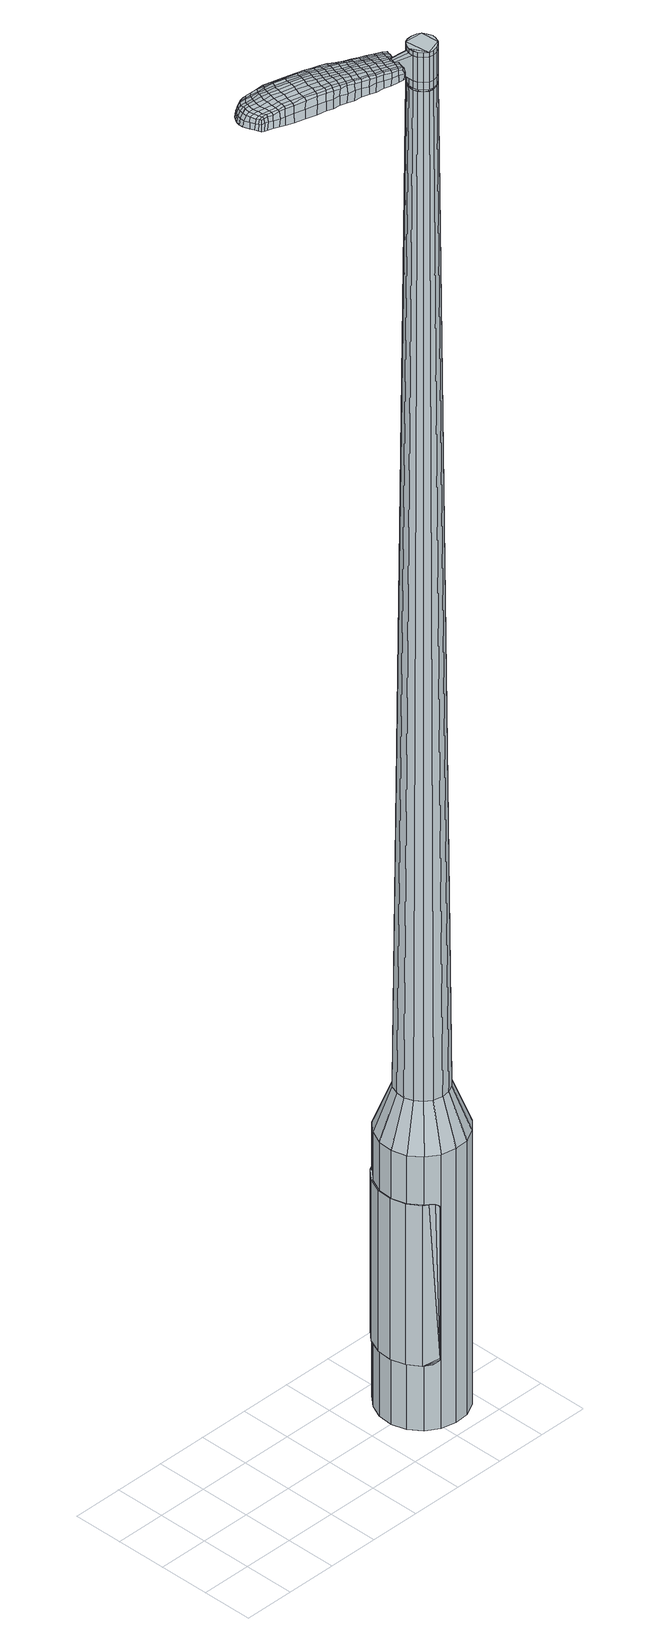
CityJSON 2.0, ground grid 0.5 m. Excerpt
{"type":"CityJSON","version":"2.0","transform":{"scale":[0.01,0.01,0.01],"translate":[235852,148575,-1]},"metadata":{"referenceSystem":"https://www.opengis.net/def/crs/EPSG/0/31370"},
"CityObjects":{
"object1":{"type":"GenericCityObject","attributes":{"cluster":140,"mean_distance_to_centroid":0.111,"new_centroid_x":235854.67,"new_centroid_y":148575.56,"mean_distance_to_camera":7.48,"H1":14.93,"H2":27.32,"Z_final":110.87,"cluster2":-1,"proj_x":235855.59,"proj_y":148571.77,"id_line":62828,"bearing_l":76.35,"distance":3.91,"orientation":"left","G_obj":166.35},"geometry":[{"type":"MultiSurface","lod":"2","boundaries":[[[0,1,2,3]],[[1,4,5,2]],[[4,6,7,5]],[[6,8,9,7]],[[8,10,11,9]],[[10,12,13,11]],[[12,14,15,13]],[[14,16,17,15]],[[16,18,19,17]],[[18,20,21,19]],[[20,22,23,21]],[[22,24,25,23]],[[24,26,27,25]],[[26,28,29,27]],[[28,30,31,29]],[[30,32,33,31]],[[32,34,35,33]],[[34,0,3,35]],[[36,37,38,39]],[[38,40,41,42]],[[41,43,42]],[[42,44,45,46]],[[45,47,46]],[[46,48,49,50]],[[49,51,50]],[[42,46,50,38]],[[50,52,39,38]],[[53,36,39]],[[2,5,7,35]],[[7,9,11,15]],[[11,13,15]],[[15,17,19,23]],[[19,21,23]],[[23,25,27,31]],[[27,29,31]],[[15,23,31,7]],[[31,33,35,7]],[[3,2,35]],[[1,0,54,55]],[[0,34,56,54]],[[34,32,57,56]],[[32,30,58,57]],[[30,28,59,58]],[[28,26,60,59]],[[26,24,61,60]],[[24,22,62,61]],[[22,20,63,62]],[[20,18,64,63]],[[18,16,65,64]],[[16,14,66,65]],[[14,12,67,66]],[[12,10,68,67]],[[10,8,69,68]],[[8,6,70,69]],[[6,4,71,70]],[[4,1,55,71]],[[55,54,72,73]],[[54,56,74,72]],[[56,57,75,74]],[[57,58,76,75]],[[58,59,77,76]],[[59,60,78,77]],[[60,61,79,78]],[[61,62,80,79]],[[62,63,81,80]],[[63,64,82,81]],[[64,65,83,82]],[[65,66,84,83]],[[66,67,85,84]],[[67,68,86,85]],[[68,69,87,86]],[[69,70,88,87]],[[70,71,89,88]],[[71,55,73,89]],[[90,91,92,93]],[[74,94,91,90]],[[95,96,94,74]],[[76,97,96,95]],[[98,99,97,76]],[[100,101,99,98]],[[79,102,101,100]],[[80,103,102,79]],[[104,105,103,80]],[[82,106,105,104]],[[107,108,106,82]],[[109,110,108,107]],[[111,112,110,109]],[[113,114,112,111]],[[87,115,114,113]],[[116,117,115,87]],[[118,119,117,116]],[[93,92,119,118]],[[120,121,122,123]],[[124,120,123,125]],[[126,124,125,127]],[[128,126,127,129]],[[130,128,129,131]],[[132,130,131,133]],[[134,132,133,135]],[[136,134,135,137]],[[138,136,137,139]],[[140,138,139,141]],[[142,140,141,143]],[[144,142,143,145]],[[146,144,145,147]],[[148,146,147,149]],[[150,148,149,151]],[[152,150,151,153]],[[73,72,90,93]],[[72,74,90]],[[75,95,74]],[[75,76,95]],[[77,98,76]],[[77,78,100,98]],[[78,79,100]],[[81,104,80]],[[81,82,104]],[[83,107,82]],[[83,84,109,107]],[[84,85,111,109]],[[85,86,113,111]],[[86,87,113]],[[88,116,87]],[[88,89,118,116]],[[89,73,93,118]],[[154,155,92,91]],[[155,156,119,92]],[[156,157,117,119]],[[157,115,117]],[[158,114,115]],[[158,159,112,114]],[[159,160,110,112]],[[160,161,108,110]],[[161,106,108]],[[162,105,106]],[[162,103,105]],[[163,101,102]],[[163,164,99,101]],[[164,97,99]],[[165,96,97]],[[165,94,96]],[[154,91,94]],[[39,52,152,166]],[[155,154,167,153]],[[53,39,166,121]],[[154,94,122,167]],[[36,53,121,120]],[[94,165,123,122]],[[37,36,120,124]],[[165,97,125,123]],[[38,37,124,126]],[[97,164,127,125]],[[40,38,126,128]],[[164,163,129,127]],[[41,40,128,130]],[[163,102,131,129]],[[43,41,130,132]],[[102,103,133,131]],[[42,43,132,134]],[[103,162,135,133]],[[44,42,134,136]],[[162,106,137,135]],[[45,44,136,138]],[[106,161,139,137]],[[47,45,138,140]],[[161,160,141,139]],[[46,47,140,142]],[[160,159,143,141]],[[48,46,142,144]],[[159,158,145,143]],[[49,48,144,146]],[[158,115,147,145]],[[51,49,146,148]],[[115,157,149,147]],[[50,51,148,150]],[[157,156,151,149]],[[52,50,150,152]],[[156,155,153,151]],[[152,153,168,169]],[[153,167,170,168]],[[167,122,171,170]],[[122,121,172,171]],[[121,166,173,172]],[[166,152,169,173]],[[174,175,176,177]],[[178,174,177,179]],[[174,178,180,181]],[[175,174,181,182]],[[183,184,185,186]],[[187,183,186,188]],[[183,187,189,190]],[[184,183,190,191]],[[192,193,194,195]],[[196,192,195,197]],[[192,196,198,199]],[[193,192,199,200]],[[201,202,203,204]],[[205,201,204,206]],[[201,205,207,208]],[[202,201,208,209]],[[210,211,212,213]],[[214,210,213,215]],[[210,214,216,217]],[[211,210,217,218]],[[219,220,221,222]],[[223,219,222,224]],[[219,223,225,226]],[[220,219,226,227]],[[228,229,230,231]],[[220,228,231,221]],[[228,220,227,232]],[[229,228,232,233]],[[234,235,236,237]],[[229,234,237,230]],[[234,229,233,238]],[[235,234,238,239]],[[240,178,179,241]],[[235,240,241,236]],[[240,235,239,242]],[[178,240,242,180]],[[243,244,245,246]],[[247,243,246,248]],[[243,247,249,250]],[[244,243,250,251]],[[252,253,254,255]],[[244,252,255,245]],[[252,244,251,256]],[[253,252,256,257]],[[258,259,260,261]],[[253,258,261,254]],[[258,253,257,262]],[[259,258,262,263]],[[264,265,266,267]],[[259,264,267,260]],[[264,259,263,268]],[[265,264,268,269]],[[270,175,182,271]],[[265,270,271,266]],[[270,265,269,272]],[[175,270,272,176]],[[273,274,275,276]],[[277,273,276,278]],[[273,277,279,280]],[[274,273,280,281]],[[282,283,284,285]],[[274,282,285,275]],[[282,274,281,286]],[[283,282,286,287]],[[288,289,290,291]],[[283,288,291,284]],[[288,283,287,292]],[[289,288,292,293]],[[294,187,188,295]],[[289,294,295,290]],[[294,289,293,296]],[[187,294,296,189]],[[297,298,299,300]],[[301,297,300,302]],[[297,301,303,304]],[[298,297,304,305]],[[306,307,308,309]],[[298,306,309,299]],[[306,298,305,310]],[[307,306,310,311]],[[312,313,314,315]],[[307,312,315,308]],[[312,307,311,316]],[[313,312,316,317]],[[318,319,320,321]],[[313,318,321,314]],[[318,313,317,322]],[[319,318,322,323]],[[324,184,191,325]],[[319,324,325,320]],[[324,319,323,326]],[[184,324,326,185]],[[327,213,212,328]],[[329,327,328,330]],[[327,329,331,332]],[[213,327,332,215]],[[333,329,330,334]],[[335,333,334,336]],[[333,335,337,338]],[[329,333,338,331]],[[339,335,336,340]],[[341,339,340,342]],[[339,341,343,344]],[[335,339,344,337]],[[345,341,342,346]],[[347,345,346,348]],[[345,347,349,350]],[[341,345,350,343]],[[351,347,348,352]],[[202,351,352,203]],[[351,202,209,353]],[[347,351,353,349]],[[354,355,200,199]],[[356,354,199,198]],[[354,356,357,358]],[[355,354,358,359]],[[360,361,359,358]],[[362,360,358,357]],[[360,362,363,364]],[[361,360,364,365]],[[366,367,365,364]],[[368,366,364,363]],[[366,368,369,370]],[[367,366,370,371]],[[372,373,371,370]],[[374,372,370,369]],[[372,374,207,205]],[[373,372,205,206]],[[375,376,377,378]],[[277,375,378,279]],[[375,277,278,379]],[[376,375,379,380]],[[381,196,197,382]],[[376,381,382,377]],[[381,376,380,383]],[[196,381,383,198]],[[384,385,386,387]],[[223,384,387,225]],[[384,223,224,388]],[[385,384,388,389]],[[390,391,392,393]],[[385,390,393,386]],[[390,385,389,394]],[[391,390,394,395]],[[396,193,200,397]],[[391,396,397,392]],[[396,391,395,398]],[[193,396,398,194]],[[399,400,401,402]],[[181,399,402,182]],[[399,181,180,403]],[[400,399,403,404]],[[405,406,407,408]],[[400,405,408,401]],[[405,400,404,409]],[[406,405,409,410]],[[411,204,203,412]],[[406,411,412,407]],[[411,406,410,413]],[[204,411,413,206]],[[414,415,416,417]],[[186,414,417,188]],[[414,186,185,418]],[[415,414,418,419]],[[420,208,207,421]],[[415,420,421,416]],[[420,415,419,422]],[[208,420,422,209]],[[423,424,425,426]],[[301,423,426,303]],[[423,301,302,427]],[[424,423,427,428]],[[429,214,215,430]],[[424,429,430,425]],[[429,424,428,431]],[[214,429,431,216]],[[432,433,434,435]],[[247,432,435,249]],[[432,247,248,436]],[[433,432,436,437]],[[438,439,440,441]],[[433,438,441,434]],[[438,433,437,442]],[[439,438,442,443]],[[444,211,218,445]],[[439,444,445,440]],[[444,439,443,446]],[[211,444,446,212]],[[447,448,437,436]],[[246,447,436,248]],[[447,246,245,449]],[[448,447,449,450]],[[451,452,443,442]],[[448,451,442,437]],[[451,448,450,453]],[[452,451,453,454]],[[455,328,212,446]],[[452,455,446,443]],[[455,452,454,456]],[[328,455,456,330]],[[457,458,459,460]],[[304,457,460,305]],[[457,304,303,426]],[[458,457,426,425]],[[461,332,331,462]],[[458,461,462,459]],[[461,458,425,430]],[[332,461,430,215]],[[463,464,450,449]],[[255,463,449,245]],[[463,255,254,465]],[[464,463,465,466]],[[467,468,454,453]],[[464,467,453,450]],[[467,464,466,469]],[[468,467,469,470]],[[471,334,330,456]],[[468,471,456,454]],[[471,468,470,472]],[[334,471,472,336]],[[473,474,475,476]],[[310,473,476,311]],[[473,310,305,460]],[[474,473,460,459]],[[477,338,337,478]],[[474,477,478,475]],[[477,474,459,462]],[[338,477,462,331]],[[479,480,466,465]],[[261,479,465,254]],[[479,261,260,481]],[[480,479,481,482]],[[483,484,470,469]],[[480,483,469,466]],[[483,480,482,485]],[[484,483,485,486]],[[487,340,336,472]],[[484,487,472,470]],[[487,484,486,488]],[[340,487,488,342]],[[489,490,491,492]],[[316,489,492,317]],[[489,316,311,476]],[[490,489,476,475]],[[493,344,343,494]],[[490,493,494,491]],[[493,490,475,478]],[[344,493,478,337]],[[495,496,482,481]],[[267,495,481,260]],[[495,267,266,497]],[[496,495,497,498]],[[499,500,486,485]],[[496,499,485,482]],[[499,496,498,501]],[[500,499,501,502]],[[503,346,342,488]],[[500,503,488,486]],[[503,500,502,504]],[[346,503,504,348]],[[505,506,507,508]],[[322,505,508,323]],[[505,322,317,492]],[[506,505,492,491]],[[509,350,349,510]],[[506,509,510,507]],[[509,506,491,494]],[[350,509,494,343]],[[511,512,498,497]],[[271,511,497,266]],[[511,271,182,402]],[[512,511,402,401]],[[513,514,502,501]],[[512,513,501,498]],[[513,512,401,408]],[[514,513,408,407]],[[515,352,348,504]],[[514,515,504,502]],[[515,514,407,412]],[[352,515,412,203]],[[516,517,419,418]],[[326,516,418,185]],[[516,326,323,508]],[[517,516,508,507]],[[518,353,209,422]],[[517,518,422,419]],[[518,517,507,510]],[[353,518,510,349]],[[519,520,380,379]],[[276,519,379,278]],[[519,276,275,521]],[[520,519,521,522]],[[523,356,198,383]],[[520,523,383,380]],[[523,520,522,524]],[[356,523,524,357]],[[525,526,527,528]],[[226,525,528,227]],[[525,226,225,387]],[[526,525,387,386]],[[529,530,531,532]],[[526,529,532,527]],[[529,526,386,393]],[[530,529,393,392]],[[533,355,359,534]],[[530,533,534,531]],[[533,530,392,397]],[[355,533,397,200]],[[535,536,522,521]],[[285,535,521,275]],[[535,285,284,537]],[[536,535,537,538]],[[539,362,357,524]],[[536,539,524,522]],[[539,536,538,540]],[[362,539,540,363]],[[541,542,543,544]],[[232,541,544,233]],[[541,232,227,528]],[[542,541,528,527]],[[545,546,547,548]],[[542,545,548,543]],[[545,542,527,532]],[[546,545,532,531]],[[549,361,365,550]],[[546,549,550,547]],[[549,546,531,534]],[[361,549,534,359]],[[551,552,538,537]],[[291,551,537,284]],[[551,291,290,553]],[[552,551,553,554]],[[555,368,363,540]],[[552,555,540,538]],[[555,552,554,556]],[[368,555,556,369]],[[557,558,559,560]],[[238,557,560,239]],[[557,238,233,544]],[[558,557,544,543]],[[561,562,563,564]],[[558,561,564,559]],[[561,558,543,548]],[[562,561,548,547]],[[565,367,371,566]],[[562,565,566,563]],[[565,562,547,550]],[[367,565,550,365]],[[567,568,554,553]],[[295,567,553,290]],[[567,295,188,417]],[[568,567,417,416]],[[569,374,369,556]],[[568,569,556,554]],[[569,568,416,421]],[[374,569,421,207]],[[570,571,404,403]],[[242,570,403,180]],[[570,242,239,560]],[[571,570,560,559]],[[572,573,410,409]],[[571,572,409,404]],[[572,571,559,564]],[[573,572,564,563]],[[574,373,206,413]],[[573,574,413,410]],[[574,573,563,566]],[[373,574,566,371]],[[575,576,577,578]],[[578,577,579,580]],[[581,579,577,582]],[[582,577,576,583]],[[584,585,586,587]],[[587,586,588,589]],[[590,588,586,591]],[[591,586,585,592]],[[593,594,595,596]],[[596,595,597,598]],[[599,597,595,600]],[[600,595,594,601]],[[602,603,604,605]],[[605,604,606,607]],[[608,606,604,609]],[[609,604,603,610]],[[611,612,613,614]],[[614,613,615,616]],[[617,615,613,618]],[[618,613,612,619]],[[620,621,622,623]],[[623,622,624,625]],[[626,624,622,627]],[[627,622,621,628]],[[629,630,631,632]],[[632,631,621,620]],[[628,621,631,633]],[[633,631,630,634]],[[635,636,637,638]],[[638,637,630,629]],[[634,630,637,639]],[[639,637,636,640]],[[580,579,641,642]],[[642,641,636,635]],[[640,636,641,643]],[[643,641,579,581]],[[644,645,646,647]],[[647,646,648,649]],[[650,648,646,651]],[[651,646,645,652]],[[653,654,655,656]],[[656,655,645,644]],[[652,645,655,657]],[[657,655,654,658]],[[659,660,661,662]],[[662,661,654,653]],[[658,654,661,663]],[[663,661,660,664]],[[665,666,667,668]],[[668,667,660,659]],[[664,660,667,669]],[[669,667,666,670]],[[583,576,671,672]],[[672,671,666,665]],[[670,666,671,673]],[[673,671,576,575]],[[674,675,676,677]],[[677,676,678,679]],[[680,678,676,681]],[[681,676,675,682]],[[683,684,685,686]],[[686,685,675,674]],[[682,675,685,687]],[[687,685,684,688]],[[689,690,691,692]],[[692,691,684,683]],[[688,684,691,693]],[[693,691,690,694]],[[589,588,695,696]],[[696,695,690,689]],[[694,690,695,697]],[[697,695,588,590]],[[698,699,700,701]],[[701,700,702,703]],[[704,702,700,705]],[[705,700,699,706]],[[707,708,709,710]],[[710,709,699,698]],[[706,699,709,711]],[[711,709,708,712]],[[713,714,715,716]],[[716,715,708,707]],[[712,708,715,717]],[[717,715,714,718]],[[719,720,721,722]],[[722,721,714,713]],[[718,714,721,723]],[[723,721,720,724]],[[592,585,725,726]],[[726,725,720,719]],[[724,720,725,727]],[[727,725,585,584]],[[611,614,728,729]],[[729,728,730,731]],[[732,730,728,172]],[[172,728,614,616]],[[731,730,733,734]],[[734,733,735,736]],[[737,735,733,738]],[[738,733,730,732]],[[736,735,739,740]],[[740,739,741,742]],[[743,741,739,744]],[[744,739,735,737]],[[742,741,745,746]],[[746,745,747,748]],[[749,747,745,750]],[[750,745,741,743]],[[748,747,751,752]],[[752,751,603,602]],[[610,603,751,753]],[[753,751,747,749]],[[601,754,755,600]],[[600,755,756,599]],[[757,756,755,758]],[[758,755,754,759]],[[759,760,761,758]],[[758,761,762,757]],[[763,762,761,764]],[[764,761,760,765]],[[765,766,767,764]],[[764,767,768,763]],[[769,768,767,770]],[[770,767,766,771]],[[771,772,773,770]],[[770,773,774,769]],[[608,774,773,606]],[[606,773,772,607]],[[775,776,777,778]],[[778,777,678,680]],[[679,678,777,779]],[[779,777,776,780]],[[598,597,781,782]],[[782,781,776,775]],[[780,776,781,783]],[[783,781,597,599]],[[784,785,786,787]],[[787,786,624,626]],[[625,624,786,788]],[[788,786,785,789]],[[790,791,792,793]],[[793,792,785,784]],[[789,785,792,794]],[[794,792,791,795]],[[601,594,796,797]],[[797,796,791,790]],[[795,791,796,798]],[[798,796,594,593]],[[799,800,801,802]],[[802,801,582,583]],[[581,582,801,803]],[[803,801,800,804]],[[805,806,807,808]],[[808,807,800,799]],[[804,800,807,809]],[[809,807,806,810]],[[602,605,811,812]],[[812,811,806,805]],[[810,806,811,813]],[[813,811,605,607]],[[814,815,816,817]],[[817,816,587,589]],[[584,587,816,818]],[[818,816,815,819]],[[608,609,820,821]],[[821,820,815,814]],[[819,815,820,822]],[[822,820,609,610]],[[823,824,825,826]],[[826,825,702,704]],[[703,702,825,827]],[[827,825,824,828]],[[616,615,829,830]],[[830,829,824,823]],[[828,824,829,831]],[[831,829,615,617]],[[832,833,648,650]],[[649,648,833,834]],[[834,833,835]],[[836,837,838,839]],[[839,838,833,832]],[[835,833,838,840]],[[840,838,837,841]],[[619,612,842,843]],[[843,842,837,836]],[[841,837,842,844]],[[844,842,612,611]],[[835,845,846,834]],[[834,846,647,649]],[[644,647,846,847]],[[847,846,845,848]],[[841,849,850,840]],[[840,850,845,835]],[[848,845,850,851]],[[851,850,849,852]],[[611,729,853,844]],[[844,853,849,841]],[[852,849,853,854]],[[854,853,729,731]],[[855,856,857,858]],[[858,857,705,706]],[[704,705,857,826]],[[826,857,856,823]],[[732,172,859,860]],[[860,859,856,855]],[[823,856,859,830]],[[830,859,172,616]],[[848,861,862,847]],[[847,862,656,644]],[[653,656,862,863]],[[863,862,861,864]],[[852,865,866,851]],[[851,866,861,848]],[[864,861,866,867]],[[867,866,865,868]],[[731,734,869,854]],[[854,869,865,852]],[[868,865,869,870]],[[870,869,734,736]],[[871,872,873,874]],[[874,873,711,712]],[[706,711,873,858]],[[858,873,872,855]],[[737,738,875,876]],[[876,875,872,871]],[[855,872,875,860]],[[860,875,738,732]],[[864,877,878,863]],[[863,878,662,653]],[[659,662,878,879]],[[879,878,877,880]],[[868,881,882,867]],[[867,882,877,864]],[[880,877,882,883]],[[883,882,881,884]],[[736,740,885,870]],[[870,885,881,868]],[[884,881,885,886]],[[886,885,740,742]],[[887,888,889,890]],[[890,889,717,718]],[[712,717,889,874]],[[874,889,888,871]],[[743,744,891,892]],[[892,891,888,887]],[[871,888,891,876]],[[876,891,744,737]],[[880,893,894,879]],[[879,894,668,659]],[[665,668,894,895]],[[895,894,893,896]],[[884,897,898,883]],[[883,898,893,880]],[[896,893,898,899]],[[899,898,897,900]],[[742,746,901,886]],[[886,901,897,884]],[[900,897,901,902]],[[902,901,746,748]],[[903,904,905,906]],[[906,905,723,724]],[[718,723,905,890]],[[890,905,904,887]],[[749,750,907,908]],[[908,907,904,903]],[[887,904,907,892]],[[892,907,750,743]],[[896,909,910,895]],[[895,910,672,665]],[[583,672,910,802]],[[802,910,909,799]],[[900,911,912,899]],[[899,912,909,896]],[[799,909,912,808]],[[808,912,911,805]],[[748,752,913,902]],[[902,913,911,900]],[[805,911,913,812]],[[812,913,752,602]],[[819,914,915,818]],[[818,915,727,584]],[[724,727,915,906]],[[906,915,914,903]],[[610,753,916,822]],[[822,916,914,819]],[[903,914,916,908]],[[908,916,753,749]],[[780,917,918,779]],[[779,918,677,679]],[[674,677,918,919]],[[919,918,917,920]],[[599,756,921,783]],[[783,921,917,780]],[[920,917,921,922]],[[922,921,756,757]],[[923,924,925,926]],[[926,925,627,628]],[[626,627,925,787]],[[787,925,924,784]],[[927,928,929,930]],[[930,929,924,923]],[[784,924,929,793]],[[793,929,928,790]],[[759,754,931,932]],[[932,931,928,927]],[[790,928,931,797]],[[797,931,754,601]],[[920,933,934,919]],[[919,934,686,674]],[[683,686,934,935]],[[935,934,933,936]],[[757,762,937,922]],[[922,937,933,920]],[[936,933,937,938]],[[938,937,762,763]],[[939,940,941,942]],[[942,941,633,634]],[[628,633,941,926]],[[926,941,940,923]],[[943,944,945,946]],[[946,945,940,939]],[[923,940,945,930]],[[930,945,944,927]],[[765,760,947,948]],[[948,947,944,943]],[[927,944,947,932]],[[932,947,760,759]],[[936,949,950,935]],[[935,950,692,683]],[[689,692,950,951]],[[951,950,949,952]],[[763,768,953,938]],[[938,953,949,936]],[[952,949,953,954]],[[954,953,768,769]],[[955,956,957,958]],[[958,957,639,640]],[[634,639,957,942]],[[942,957,956,939]],[[959,960,961,962]],[[962,961,956,955]],[[939,956,961,946]],[[946,961,960,943]],[[771,766,963,964]],[[964,963,960,959]],[[943,960,963,948]],[[948,963,766,765]],[[952,965,966,951]],[[951,966,696,689]],[[589,696,966,817]],[[817,966,965,814]],[[769,774,967,954]],[[954,967,965,952]],[[814,965,967,821]],[[821,967,774,608]],[[804,968,969,803]],[[803,969,643,581]],[[640,643,969,958]],[[958,969,968,955]],[[810,970,971,809]],[[809,971,968,804]],[[955,968,971,962]],[[962,971,970,959]],[[607,772,972,813]],[[813,972,970,810]],[[959,970,972,964]],[[964,972,772,771]],[[575,578,177,176]],[[578,580,179,177]],[[590,591,190,189]],[[591,592,191,190]],[[593,596,195,194]],[[596,598,197,195]],[[617,618,217,216]],[[618,619,218,217]],[[620,623,222,221]],[[623,625,224,222]],[[629,632,231,230]],[[632,620,221,231]],[[635,638,237,236]],[[638,629,230,237]],[[580,642,241,179]],[[642,635,236,241]],[[650,651,250,249]],[[651,652,251,250]],[[652,657,256,251]],[[657,658,257,256]],[[658,663,262,257]],[[663,664,263,262]],[[664,669,268,263]],[[669,670,269,268]],[[670,673,272,269]],[[673,575,176,272]],[[680,681,280,279]],[[681,682,281,280]],[[682,687,286,281]],[[687,688,287,286]],[[688,693,292,287]],[[693,694,293,292]],[[694,697,296,293]],[[697,590,189,296]],[[698,701,300,299]],[[701,703,302,300]],[[707,710,309,308]],[[710,698,299,309]],[[713,716,315,314]],[[716,707,308,315]],[[719,722,321,320]],[[722,713,314,321]],[[592,726,325,191]],[[726,719,320,325]],[[775,778,378,377]],[[778,680,279,378]],[[598,782,382,197]],[[782,775,377,382]],[[625,788,388,224]],[[788,789,389,388]],[[789,794,394,389]],[[794,795,395,394]],[[795,798,398,395]],[[798,593,194,398]],[[703,827,427,302]],[[827,828,428,427]],[[828,831,431,428]],[[831,617,216,431]],[[832,435,434]],[[832,650,249,435]],[[836,839,441,440]],[[839,832,434,441]],[[619,843,445,218]],[[843,836,440,445]],[[973,974,975,976]],[[977,978,976,975]],[[979,980,981,982]],[[983,984,985,986]],[[974,987,988,975]],[[989,977,975,988]],[[990,979,982,991]],[[992,993,984,983]],[[987,994,995,988]],[[995,996,989,988]],[[997,990,991,998]],[[999,993,992,1000]],[[994,1001,1002,995]],[[1002,1003,996,995]],[[1004,997,998,1005]],[[1006,999,1000,1007]],[[1008,1009,1010,1011]],[[1012,1013,1009,1008]],[[1012,1014,1015,1013]],[[1014,1016,1017,1015]],[[1018,1019,1020,1021]],[[1022,1023,1019,1018]],[[1024,1025,1023,1022]],[[1026,1027,1025,1024]],[[1021,1010,1009,1018]],[[1018,1009,1013,1022]],[[1013,1015,1024,1022]],[[1015,1017,1026,1024]],[[982,981,978,977]],[[991,982,977,989]],[[996,998,991,989]],[[1003,1005,998,996]],[[983,986,980,979]],[[992,983,979,990]],[[1000,992,990,997]],[[1007,1000,997,1004]],[[984,1008,1011,985]],[[993,1012,1008,984]],[[1014,1012,993,999]],[[1016,1014,999,1006]],[[1028,1029,1030,1031]],[[1030,1032,1033,1034]],[[1030,1034,1035,1036]],[[1030,1036,1031]],[[1037,1028,1031,1038]],[[1039,1038,1031,1040]],[[1041,1040,1031]],[[1042,1030,1029,1043]],[[1044,1042,1043,1045]],[[1046,1044,1045,1047]],[[1048,1046,1047,1049]],[[1050,1048,1049,1051]],[[1051,1052,1053,1054]],[[1051,1054,1055,1056]],[[1051,1056,1057,1058]],[[1057,1059,1060,1061]],[[1057,1061,1062,1063]],[[1057,1063,1058]],[[1051,1058,1050]],[[1064,1065,1029,1028]],[[1066,1067,1032,1030]],[[1068,1069,1041,1031]],[[1065,1070,1043,1029]],[[1071,1066,1030,1042]],[[1070,1072,1045,1043]],[[1073,1071,1042,1044]],[[1072,1074,1047,1045]],[[1075,1073,1044,1046]],[[1074,1076,1049,1047]],[[1077,1075,1046,1048]],[[1076,1078,1051,1049]],[[1079,1077,1048,1050]],[[1078,1080,1052,1051]],[[1081,1082,1059,1057]],[[1083,1079,1050,1058]],[[1053,1052,1080,1084]],[[1054,1053,1084,1085]],[[1055,1054,1085,1086]],[[1056,1055,1086,1087]],[[1057,1056,1087,1081]],[[1088,1064,1028,1037]],[[1089,1088,1037,1038]],[[1090,1089,1038,1039]],[[1091,1090,1039,1040]],[[1069,1091,1040,1041]],[[1033,1032,1067,1092]],[[1060,1059,1082,1093]],[[1034,1033,1092,1094]],[[1035,1034,1094,1095]],[[1036,1035,1095,1096]],[[1031,1036,1096,1068]],[[1061,1060,1093,1097]],[[1062,1061,1097,1098]],[[1063,1062,1098,1099]],[[1058,1063,1099,1083]]]}]}
},
"vertices":[
[224,65,384],[230,78,384],[230,78,96],[224,65,96],[240,89,384],[240,89,96],[253,95,384],[253,95,96],[268,97,384],[268,97,96],[282,94,384],[282,94,96],[294,85,384],[294,85,96],[303,74,384],[303,74,96],[307,59,384],[307,59,96],[306,45,384],[306,45,96],[300,31,384],[300,31,96],[290,21,384],[290,21,96],[277,14,384],[277,14,96],[263,13,384],[263,13,96],[248,16,384],[248,16,96],[236,24,384],[236,24,96],[227,36,384],[227,36,96],[223,50,384],[223,50,96],[253,49,1524],[256,45,1524],[260,42,1524],[252,58,1524],[264,41,1524],[269,42,1524],[276,47,1524],[273,44,1524],[278,52,1524],[279,56,1524],[275,65,1524],[277,61,1524],[271,67,1524],[266,68,1524],[257,66,1524],[261,68,1524],[254,62,1524],[252,53,1524],[241,61,429],[244,69,429],[240,52,429],[243,44,429],[248,37,429],[255,32,429],[264,30,429],[272,31,429],[280,35,429],[286,41,429],[290,49,429],[290,58,429],[288,66,429],[283,73,429],[275,78,429],[267,80,429],[258,79,429],[250,75,429],[252,58,1483],[254,62,1483],[252,53,1483],[253,49,1483],[256,45,1483],[260,42,1483],[264,41,1483],[269,42,1483],[273,44,1483],[276,47,1483],[278,52,1483],[279,56,1483],[277,61,1483],[275,65,1483],[271,67,1483],[266,68,1483],[261,68,1483],[257,66,1483],[253,58,1483],[253,58,1485],[255,62,1485],[255,62,1483],[252,53,1485],[254,49,1483],[254,49,1485],[256,45,1485],[260,43,1483],[260,43,1485],[264,42,1483],[264,42,1485],[269,42,1485],[273,44,1485],[276,48,1483],[276,48,1485],[278,52,1485],[278,56,1483],[278,56,1485],[277,60,1483],[277,60,1485],[274,64,1483],[274,64,1485],[270,67,1483],[270,67,1485],[266,68,1485],[262,67,1483],[262,67,1485],[258,65,1483],[258,65,1485],[253,49,1519],[252,53,1519],[252,53,1493],[253,49,1493],[256,45,1519],[256,45,1493],[260,42,1519],[260,42,1493],[264,41,1519],[264,41,1493],[269,42,1519],[269,42,1493],[273,44,1519],[273,44,1493],[276,47,1519],[276,47,1493],[278,52,1519],[278,52,1493],[279,56,1519],[279,56,1493],[277,61,1519],[277,61,1493],[275,65,1519],[275,65,1493],[271,67,1519],[271,67,1493],[266,68,1519],[266,68,1493],[261,68,1519],[261,68,1493],[257,66,1519],[257,66,1493],[254,62,1519],[254,62,1493],[252,58,1485],[254,62,1485],[257,66,1485],[261,68,1485],[271,67,1485],[275,65,1485],[277,61,1485],[279,56,1485],[276,47,1485],[264,41,1485],[260,42,1485],[253,49,1485],[252,58,1519],[252,58,1493],[235,65,1513],[235,65,1518],[234,62,1513],[233,59,1513],[233,59,1518],[234,62,1518],[167,99,1519],[173,97,1518],[173,99,1509],[166,101,1510],[158,101,1519],[157,103,1510],[159,99,1526],[167,97,1525],[174,95,1525],[157,61,1519],[164,60,1518],[166,61,1525],[159,63,1525],[149,63,1519],[150,65,1526],[147,62,1510],[156,60,1510],[163,59,1509],[90,96,1519],[91,99,1519],[90,100,1513],[89,96,1513],[90,92,1519],[89,92,1513],[92,91,1524],[92,95,1524],[93,99,1524],[162,78,1530],[169,77,1529],[170,80,1529],[163,82,1530],[153,81,1531],[154,84,1531],[152,77,1530],[161,75,1530],[168,73,1529],[241,60,1512],[241,62,1512],[240,62,1517],[239,60,1517],[240,57,1512],[239,57,1517],[239,57,1506],[240,60,1506],[240,62,1506],[109,112,1519],[112,111,1519],[111,113,1512],[108,113,1512],[106,111,1518],[106,113,1512],[107,111,1522],[109,110,1523],[112,110,1524],[117,111,1519],[122,110,1519],[122,111,1512],[116,112,1512],[117,109,1524],[123,108,1525],[128,109,1519],[136,107,1519],[135,109,1511],[127,110,1511],[129,107,1526],[136,105,1526],[147,104,1519],[146,106,1510],[148,102,1526],[237,77,1513],[230,80,1513],[231,78,1518],[238,76,1517],[243,75,1512],[242,75,1516],[242,77,1506],[237,79,1507],[229,81,1507],[223,82,1514],[216,84,1515],[216,83,1520],[223,80,1519],[222,83,1507],[215,86,1507],[209,86,1515],[201,88,1516],[202,87,1522],[209,85,1521],[208,88,1508],[201,90,1508],[194,91,1517],[187,93,1517],[188,91,1524],[195,89,1523],[194,92,1508],[186,95,1509],[180,95,1518],[181,93,1524],[179,97,1509],[100,77,1519],[103,76,1519],[103,77,1524],[100,78,1523],[97,78,1518],[98,79,1522],[96,77,1512],[98,76,1512],[101,75,1512],[107,74,1519],[113,72,1519],[114,74,1525],[108,75,1524],[106,73,1512],[111,71,1512],[118,71,1519],[126,69,1519],[127,70,1526],[119,72,1526],[117,70,1511],[125,67,1511],[137,66,1519],[139,67,1526],[136,65,1510],[230,48,1513],[223,49,1513],[221,48,1507],[229,47,1507],[236,47,1512],[235,47,1506],[235,48,1516],[231,49,1517],[224,50,1518],[215,51,1514],[208,52,1515],[206,51,1507],[214,50,1507],[216,52,1519],[209,53,1520],[200,53,1515],[193,55,1516],[192,54,1508],[199,52,1508],[202,54,1521],[194,56,1522],[186,56,1517],[179,57,1517],[177,56,1509],[184,55,1508],[187,57,1523],[180,59,1524],[171,59,1518],[170,58,1509],[173,60,1524],[234,61,1519],[235,64,1519],[227,63,1520],[228,65,1520],[226,60,1520],[234,58,1519],[220,65,1522],[220,67,1522],[213,66,1523],[213,69,1523],[212,63,1523],[219,62,1521],[205,68,1524],[206,71,1524],[198,70,1525],[199,73,1525],[197,67,1525],[205,65,1524],[191,72,1526],[192,74,1526],[184,73,1527],[184,76,1527],[183,70,1527],[190,68,1526],[176,75,1528],[177,78,1528],[176,72,1528],[95,95,1527],[96,98,1527],[95,91,1526],[99,90,1527],[99,94,1528],[100,97,1528],[105,92,1529],[106,96,1529],[105,88,1528],[112,86,1530],[112,90,1530],[113,94,1530],[119,89,1531],[120,92,1531],[119,85,1530],[128,82,1531],[128,86,1531],[129,90,1531],[141,83,1531],[142,87,1531],[140,80,1531],[96,80,1518],[94,82,1519],[93,82,1513],[94,79,1513],[97,80,1523],[95,82,1523],[92,87,1519],[91,86,1513],[93,87,1524],[104,111,1518],[101,110,1518],[103,109,1523],[105,110,1523],[103,112,1513],[101,111,1513],[98,108,1519],[95,106,1519],[97,105,1524],[100,107,1523],[98,109,1513],[94,106,1513],[93,103,1519],[94,102,1524],[92,103,1513],[167,96,1528],[166,94,1528],[173,92,1528],[174,94,1527],[159,98,1528],[158,96,1529],[166,91,1529],[165,88,1530],[172,86,1529],[173,89,1528],[157,93,1529],[156,90,1530],[164,85,1530],[171,83,1529],[155,87,1531],[159,64,1528],[160,66,1529],[151,68,1529],[151,66,1528],[166,63,1527],[167,65,1528],[160,70,1529],[152,72,1530],[168,69,1528],[238,48,1512],[238,50,1512],[237,51,1517],[237,49,1517],[237,47,1506],[237,49,1506],[239,53,1512],[238,54,1517],[238,53,1506],[244,74,1512],[244,72,1512],[243,73,1506],[244,75,1506],[243,74,1517],[242,72,1517],[243,70,1512],[243,67,1512],[242,68,1506],[243,71,1506],[242,70,1517],[241,67,1517],[242,65,1512],[241,65,1506],[241,65,1517],[238,75,1519],[237,73,1519],[230,77,1520],[230,75,1520],[237,71,1519],[236,69,1519],[230,73,1520],[229,71,1520],[236,66,1519],[228,68,1520],[231,50,1519],[232,52,1519],[225,53,1520],[224,51,1520],[233,55,1519],[225,57,1520],[223,79,1521],[223,77,1521],[216,81,1522],[216,79,1522],[222,75,1521],[222,73,1521],[215,77,1522],[215,74,1523],[221,70,1522],[214,72,1523],[217,53,1521],[217,55,1521],[210,56,1522],[209,54,1522],[218,58,1521],[211,60,1522],[209,83,1523],[209,82,1523],[202,85,1524],[201,84,1524],[208,79,1523],[207,76,1524],[201,81,1525],[200,78,1525],[207,74,1524],[199,75,1525],[202,56,1523],[203,58,1523],[195,59,1524],[195,57,1524],[204,61,1524],[196,63,1525],[195,87,1525],[194,86,1525],[188,90,1526],[187,88,1526],[194,83,1526],[193,80,1526],[187,85,1527],[186,82,1527],[192,77,1526],[185,79,1527],[188,59,1525],[188,61,1525],[181,62,1526],[180,60,1526],[189,64,1526],[182,66,1527],[181,92,1527],[180,90,1527],[180,87,1527],[179,84,1528],[178,81,1528],[173,61,1527],[174,64,1527],[175,67,1528],[99,79,1525],[98,82,1525],[103,78,1526],[101,81,1526],[96,86,1526],[100,85,1527],[107,109,1525],[105,108,1525],[109,108,1526],[111,109,1525],[102,107,1525],[99,105,1526],[104,104,1527],[106,106,1526],[97,102,1526],[101,101,1527],[108,77,1526],[107,79,1527],[113,75,1527],[113,77,1528],[106,83,1528],[112,81,1529],[116,108,1526],[114,107,1527],[120,106,1528],[122,107,1527],[112,105,1527],[109,102,1528],[116,101,1529],[118,103,1528],[108,99,1528],[115,98,1530],[119,73,1528],[119,76,1529],[127,71,1528],[127,74,1529],[119,80,1529],[127,78,1530],[128,106,1528],[127,104,1528],[135,102,1529],[136,104,1528],[125,102,1529],[123,99,1530],[132,97,1530],[133,100,1530],[122,96,1530],[130,94,1531],[139,69,1529],[139,71,1529],[139,75,1530],[147,101,1528],[146,99,1529],[145,97,1530],[144,94,1530],[143,90,1531],[172,97,1509],[173,95,1518],[166,97,1518],[165,99,1509],[158,99,1519],[157,101,1510],[158,98,1525],[167,95,1525],[173,93,1525],[166,63,1525],[165,62,1518],[158,63,1518],[159,65,1525],[149,65,1519],[151,66,1525],[148,64,1510],[156,62,1509],[163,61,1509],[92,99,1513],[93,99,1519],[92,95,1519],[91,96,1513],[92,92,1519],[92,92,1513],[94,92,1524],[94,95,1524],[95,98,1524],[170,80,1528],[169,77,1528],[162,79,1529],[163,82,1529],[153,81,1529],[154,84,1529],[152,77,1529],[161,75,1529],[168,74,1528],[238,63,1516],[239,63,1512],[238,60,1512],[238,60,1516],[238,57,1512],[237,58,1516],[237,57,1506],[238,60,1506],[238,63,1506],[111,111,1512],[112,109,1519],[109,110,1518],[108,111,1512],[107,110,1518],[106,111,1512],[107,109,1522],[109,108,1523],[112,108,1523],[121,109,1512],[122,108,1519],[117,109,1519],[116,110,1512],[117,107,1524],[122,106,1525],[135,107,1511],[135,105,1519],[128,107,1519],[127,108,1511],[128,105,1525],[136,103,1526],[147,102,1519],[146,104,1510],[147,101,1526],[230,77,1518],[229,78,1513],[237,76,1513],[237,74,1517],[241,74,1512],[240,73,1515],[241,75,1506],[236,77,1506],[229,79,1507],[215,81,1520],[215,82,1514],[222,80,1514],[223,79,1519],[222,81,1507],[214,84,1507],[201,85,1522],[201,87,1516],[208,84,1515],[208,83,1521],[207,86,1508],[200,88,1508],[187,89,1523],[187,91,1517],[194,89,1516],[194,87,1522],[193,90,1508],[186,93,1508],[180,93,1517],[180,91,1524],[179,95,1509],[104,79,1523],[103,78,1519],[100,79,1518],[101,80,1523],[99,80,1518],[99,80,1522],[98,79,1512],[99,78,1512],[102,77,1512],[114,75,1525],[113,74,1519],[108,76,1519],[109,77,1524],[107,75,1512],[112,73,1512],[128,72,1526],[127,71,1519],[119,73,1519],[120,74,1525],[118,71,1511],[125,69,1511],[138,68,1519],[139,69,1526],[136,67,1510],[222,50,1507],[223,51,1513],[230,50,1513],[229,49,1506],[235,49,1512],[234,49,1506],[235,50,1515],[231,51,1517],[224,52,1518],[207,53,1507],[208,54,1514],[215,53,1514],[214,52,1507],[216,54,1519],[209,55,1520],[192,56,1508],[193,57,1516],[201,55,1515],[199,54,1508],[202,56,1521],[194,58,1522],[177,58,1508],[179,59,1517],[186,58,1516],[185,57,1508],[187,59,1522],[180,61,1523],[172,61,1517],[170,59,1509],[173,62,1524],[233,61,1518],[234,64,1518],[226,63,1519],[227,66,1519],[226,60,1519],[219,65,1520],[220,67,1520],[212,67,1521],[213,69,1521],[211,64,1521],[218,62,1520],[205,68,1523],[205,71,1523],[198,70,1524],[198,73,1524],[197,67,1524],[204,65,1523],[190,72,1525],[191,75,1525],[183,73,1526],[184,76,1526],[182,70,1526],[190,69,1525],[176,75,1527],[177,78,1527],[175,72,1527],[97,98,1526],[96,95,1526],[96,91,1525],[100,90,1526],[100,94,1526],[101,97,1526],[107,95,1528],[106,92,1528],[106,88,1527],[113,87,1528],[113,90,1529],[114,94,1529],[121,92,1530],[120,89,1530],[119,85,1529],[128,83,1530],[128,87,1530],[129,90,1530],[142,87,1530],[141,84,1530],[140,80,1530],[95,82,1513],[96,83,1518],[97,81,1518],[96,80,1512],[99,81,1523],[97,83,1523],[94,87,1519],[93,87,1513],[95,87,1523],[104,107,1523],[103,108,1518],[105,109,1518],[106,108,1523],[104,110,1512],[102,109,1512],[98,104,1523],[97,104,1519],[100,107,1519],[101,106,1523],[99,107,1513],[96,105,1513],[95,102,1519],[96,101,1524],[94,102,1513],[173,91,1527],[166,93,1527],[167,94,1527],[173,92,1526],[158,97,1527],[158,95,1528],[171,86,1528],[164,88,1528],[165,91,1528],[172,89,1527],[157,93,1528],[156,90,1529],[163,85,1529],[170,83,1528],[155,87,1529],[151,69,1528],[160,67,1527],[159,66,1527],[151,67,1527],[166,64,1526],[166,66,1527],[160,71,1528],[152,73,1528],[167,69,1527],[235,51,1516],[236,50,1512],[236,49,1512],[235,50,1516],[235,49,1506],[235,50,1506],[237,54,1512],[236,54,1516],[236,53,1506],[241,74,1506],[242,73,1512],[241,73,1516],[241,72,1516],[240,69,1506],[240,68,1512],[241,70,1512],[240,71,1506],[240,70,1516],[239,68,1516],[240,65,1512],[239,66,1506],[239,65,1516],[236,73,1518],[237,74,1518],[230,76,1519],[229,75,1519],[235,69,1518],[236,71,1518],[229,73,1519],[228,71,1519],[235,66,1518],[228,68,1519],[224,54,1519],[231,52,1518],[231,51,1518],[224,53,1519],[232,55,1518],[225,57,1519],[222,77,1520],[223,78,1520],[215,80,1521],[215,79,1521],[221,73,1520],[222,75,1520],[215,77,1521],[214,74,1521],[220,70,1520],[213,72,1521],[209,57,1521],[217,55,1520],[217,54,1520],[209,56,1521],[218,58,1520],[210,60,1521],[208,81,1522],[208,82,1522],[201,84,1523],[201,83,1523],[207,76,1522],[207,79,1522],[200,81,1523],[200,78,1524],[206,74,1523],[199,76,1524],[195,60,1523],[202,58,1522],[202,57,1522],[195,58,1523],[203,62,1522],[196,63,1523],[194,85,1524],[194,86,1524],[187,88,1525],[187,87,1525],[192,80,1525],[193,83,1524],[186,85,1525],[185,82,1526],[192,77,1525],[185,79,1526],[181,63,1525],[188,61,1524],[188,60,1524],[180,61,1525],[189,65,1524],[181,66,1525],[180,89,1526],[180,90,1526],[178,84,1527],[179,87,1526],[177,81,1527],[174,64,1526],[173,63,1526],[174,68,1526],[99,83,1524],[100,81,1524],[104,80,1525],[102,81,1525],[97,87,1525],[101,85,1525],[109,107,1525],[106,107,1524],[108,108,1524],[111,107,1525],[104,103,1526],[100,103,1525],[103,105,1524],[107,105,1525],[98,101,1525],[102,100,1526],[107,80,1526],[108,78,1526],[114,76,1526],[113,78,1527],[106,84,1526],[113,82,1527],[120,105,1527],[114,106,1526],[116,107,1526],[122,105,1526],[117,100,1528],[110,101,1527],[112,104,1526],[119,103,1527],[108,99,1527],[115,97,1528],[120,76,1527],[120,75,1527],[128,73,1527],[128,74,1528],[119,80,1528],[128,78,1529],[135,101,1528],[127,103,1527],[128,104,1527],[136,102,1527],[132,96,1529],[123,98,1529],[125,101,1528],[133,99,1528],[122,95,1529],[130,93,1530],[139,72,1528],[139,70,1528],[140,76,1529],[146,98,1528],[147,100,1528],[144,93,1529],[145,96,1529],[143,90,1530],[241,75,1508],[240,68,1508],[208,77,1509],[210,85,1509],[187,83,1510],[190,91,1510],[149,93,1512],[151,102,1512],[169,98,1511],[167,89,1511],[132,97,1513],[118,100,1514],[121,108,1514],[134,106,1513],[238,62,1508],[206,69,1509],[185,74,1510],[147,84,1512],[164,80,1511],[129,88,1513],[116,91,1514],[236,55,1508],[205,62,1509],[183,66,1510],[145,75,1512],[162,71,1511],[114,83,1514],[127,79,1513],[235,49,1508],[203,54,1509],[181,58,1510],[143,66,1512],[160,61,1511],[112,74,1514],[125,70,1513],[105,103,1514],[100,102,1514],[102,109,1514],[107,111,1514],[103,94,1514],[99,96,1514],[101,86,1514],[97,89,1514],[99,78,1514],[95,82,1514],[95,101,1515],[91,98,1515],[92,100,1515],[96,105,1515],[94,97,1515],[91,97,1515],[93,92,1515],[91,96,1515],[92,88,1515],[91,95,1515],[238,21,334],[234,24,334],[234,24,165],[246,16,171],[238,21,165],[241,19,165],[243,18,166],[245,17,167],[246,16,169],[241,19,334],[243,18,333],[245,17,332],[246,16,331],[246,16,328],[226,36,165],[226,36,334],[222,50,165],[222,50,334],[223,65,165],[223,65,334],[229,79,165],[229,79,334],[239,90,165],[239,90,334],[243,92,334],[246,94,334],[249,95,333],[250,96,332],[252,97,331],[252,97,328],[243,92,165],[252,97,171],[252,97,169],[250,96,167],[249,95,166],[246,94,165],[239,24,334],[236,26,334],[236,26,165],[239,24,165],[248,18,171],[248,18,328],[228,37,334],[228,37,165],[225,51,334],[225,51,165],[226,65,334],[226,65,165],[231,77,334],[231,77,165],[241,88,334],[241,88,165],[244,89,334],[253,94,328],[253,94,171],[244,89,165],[247,91,334],[250,92,333],[252,93,332],[253,94,331],[242,22,334],[245,20,333],[246,19,332],[247,18,331],[242,22,165],[253,94,169],[245,20,166],[246,19,167],[247,18,169],[252,93,167],[250,92,166],[247,91,165]
]}
